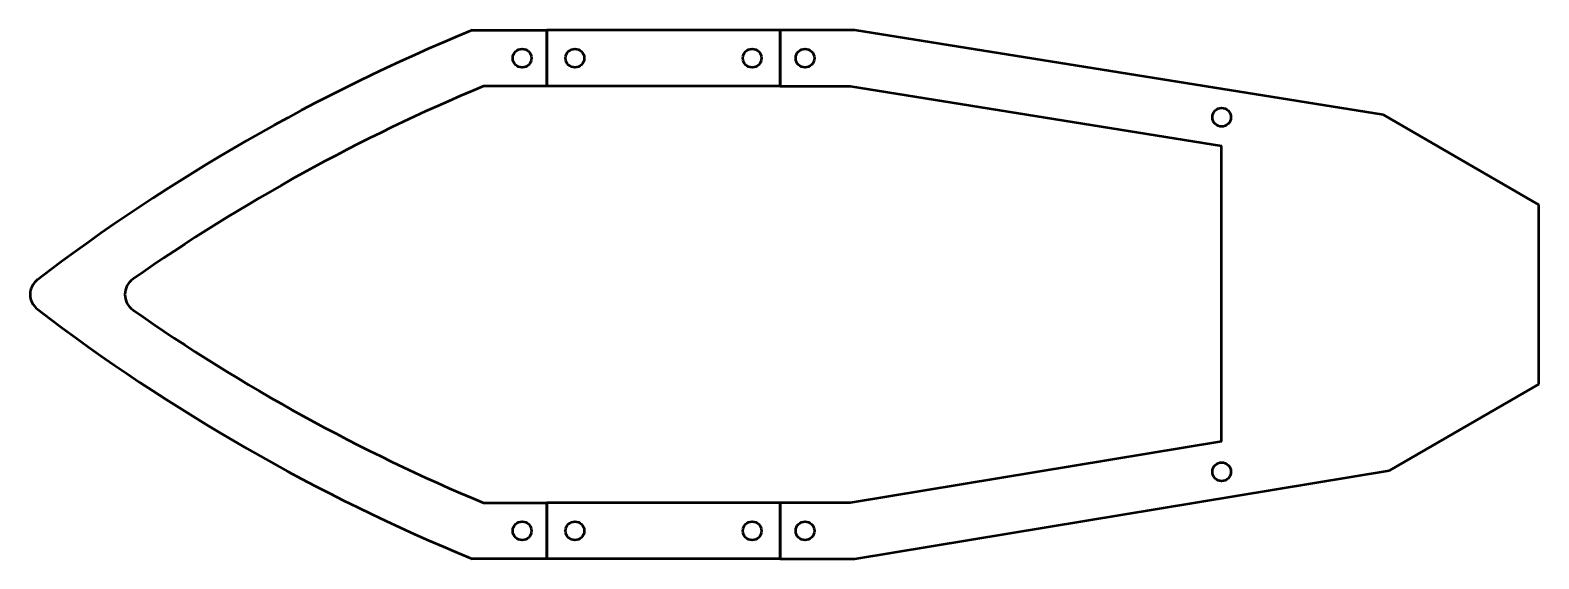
# Model space of a CAD drawing. Header units: millimetres. Extents: x -358 to -115, y 118 to 203.
import ezdxf

# ---------------------------------------------------------------- set-up
doc = ezdxf.new("R2010")
doc.units = ezdxf.units.MM
for name, color, linetype in [('B-PART3_8085_2', 7, 'Continuous'), ('CAM5', 7, 'Continuous'), ('F-PART3_8585', 7, 'Continuous'), ('M-PART1_30', 7, 'Continuous')]:
    doc.layers.add(name, color=color, linetype=linetype)

# ---------------------------------------------------------------- blocks, each defined once
blk = doc.blocks.new('SE')
at = {"layer": 'M-PART1_30', "color": 7, "linetype": 'Continuous', "lineweight": 50}
for p, q in [((-237.36, 202.72), (-274.86, 202.72)), ((-274.86, 193.72), (-274.86, 202.72)), ((-237.36, 193.72), (-237.36, 202.72)), ((-237.36, 193.72), (-274.86, 193.72))]:
    blk.add_line(p, q, dxfattribs=at)
for centre in [(-270.36, 198.22), (-241.86, 198.22)]:
    blk.add_circle(centre, 1.5, dxfattribs=at)
blk = doc.blocks.new('SE1')
at = {"layer": 'F-PART3_8585', "color": 7, "linetype": 'Continuous', "lineweight": 50}
for p, q in [((-286.86, 202.72), (-274.86, 202.72)), ((-274.86, 202.72), (-274.86, 193.72)), ((-274.86, 193.72), (-285.07, 193.72)), ((-285.07, 126.72), (-274.86, 126.72)), ((-274.86, 126.72), (-274.86, 117.72)), ((-274.86, 117.72), (-286.86, 117.72))]:
    blk.add_line(p, q, dxfattribs=at)
for centre in [(-278.85, 198.22), (-278.85, 122.22)]:
    blk.add_circle(centre, 1.5, dxfattribs=at)
for centre, radius, start, end in [((-170.34, -81.37), 307.05, 112.3015, 127.3872), ((-170.34, -81.37), 298.05, 112.64, 125.0365), ((-354.96, 160.22), 3, 127.3872, 232.6128), ((-339.73, 160.22), 3, 125.0365, 234.9635), ((-170.34, 401.8), 307.05, 232.6128, 247.6985), ((-170.34, 401.8), 298.05, 234.9635, 247.36)]:
    blk.add_arc(centre, radius, start, end, dxfattribs=at)
blk = doc.blocks.new('SE2')
at = {"layer": 'M-PART1_30', "color": 7, "linetype": 'Continuous', "lineweight": 50}
for p, q in [((-237.36, 126.72), (-274.86, 126.72)), ((-274.86, 117.72), (-274.86, 126.72)), ((-237.36, 117.72), (-237.36, 126.72)), ((-237.36, 117.72), (-274.86, 117.72))]:
    blk.add_line(p, q, dxfattribs=at)
for centre in [(-270.36, 122.22), (-241.86, 122.22)]:
    blk.add_circle(centre, 1.5, dxfattribs=at)
blk = doc.blocks.new('SE3')
at = {"layer": 'B-PART3_8085_2', "color": 7, "linetype": 'Continuous', "lineweight": 50}
for p, q in [((-225.36, 202.72), (-237.36, 202.72)), ((-237.36, 202.72), (-237.36, 193.72)), ((-140.36, 189.09), (-225.36, 202.72)), ((-237.36, 193.72), (-226.08, 193.72)), ((-226.08, 193.72), (-166.36, 184.14)), ((-115.36, 174.65), (-140.36, 189.09)), ((-166.36, 136.59), (-166.36, 184.14)), ((-115.36, 145.78), (-115.36, 174.65)), ((-139.37, 131.92), (-115.36, 145.78)), ((-166.36, 136.59), (-226.1, 126.72)), ((-225.36, 117.72), (-139.37, 131.92)), ((-226.1, 126.72), (-237.36, 126.72)), ((-237.36, 126.72), (-237.36, 117.72)), ((-237.36, 117.72), (-225.36, 117.72))]:
    blk.add_line(p, q, dxfattribs=at)
for centre in [(-233.36, 198.22), (-166.36, 188.72), (-166.36, 131.72), (-233.36, 122.22)]:
    blk.add_circle(centre, 1.5, dxfattribs=at)

msp = doc.modelspace()

# ---------------------------------------------------------------- block references
at = {"layer": 'CAM5'}
for name in ['SE1', 'SE', 'SE3', 'SE2']:
    msp.add_blockref(name, (0, 0), dxfattribs=at)

doc.saveas('drawing.dxf')
